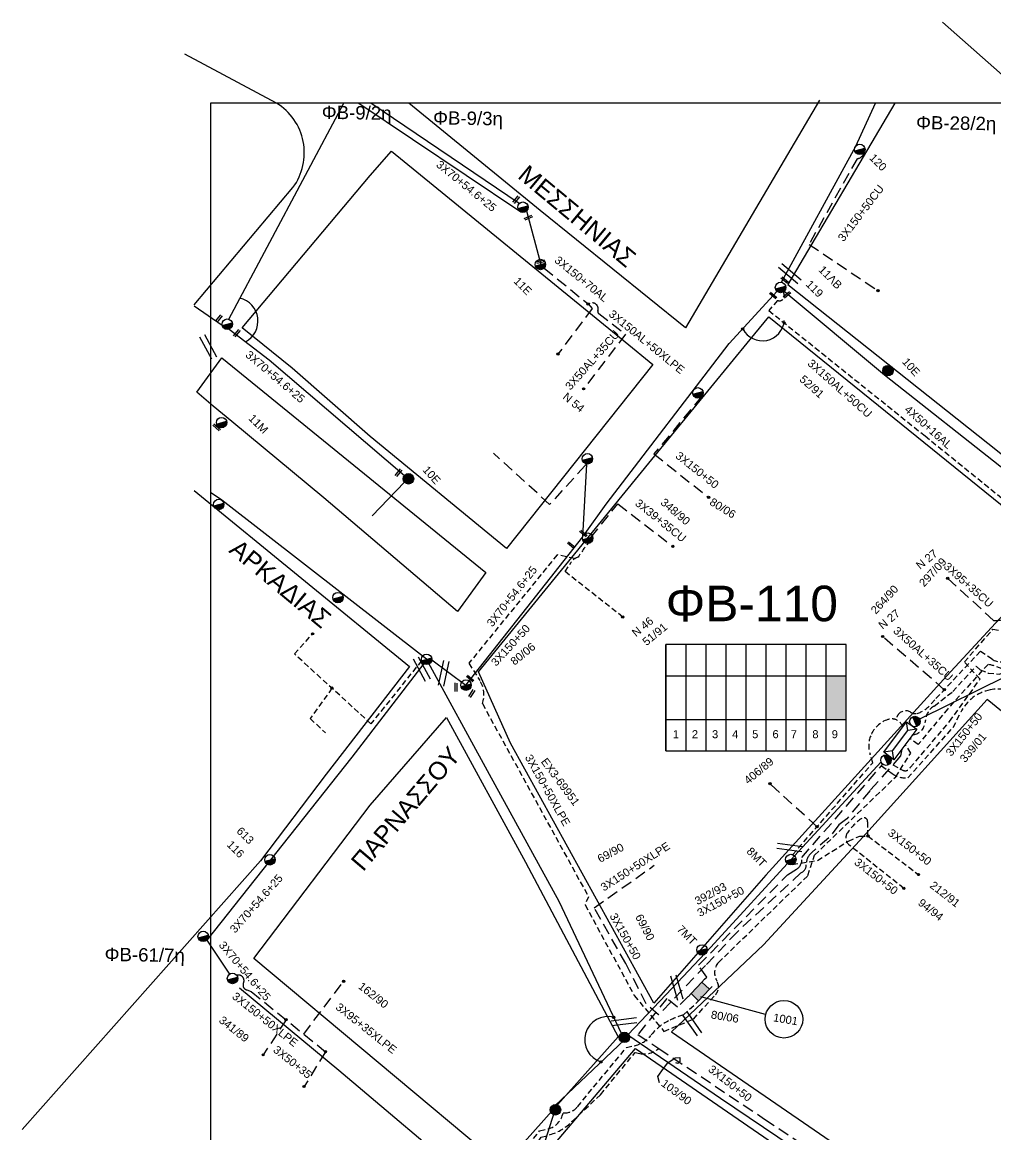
# Model space of a CAD drawing. Header units: millimetres. Extents: x 6950 to 9601, y 853 to 1951.
# Drawn here: x 6950.4 to 7169.3, y 1682 to 1932.2 of the extents above; entities that cross this region are included whole.
import ezdxf
from ezdxf.enums import TextEntityAlignment as Align

# ---------------------------------------------------------------- set-up
doc = ezdxf.new("R2010")
doc.units = ezdxf.units.MM
doc.linetypes.add('DASHED', pattern=[19.05, 12.7, -6.35])
for name, color, linetype in [('Link Box 4 Διευθύνσεων', 7, 'Continuous'), ('Άγνωστα', 7, 'Continuous'), ('Ασφαλειοκιβώτια Χ.Τ 9 αναχωρήσεων', 7, 'Continuous'), ('Γυμνά εναέρια ΧΤ και ΦΟΠ (3Φ)   4x50+16AL', 7, 'Continuous'), ('Επιγραφές - Σχήματα', 7, 'Continuous'), ('Καλώδια ΧΤ   3x150+50CU', 7, 'DASHED'), ('Καλώδια ΧΤ   3x150+70AL', 7, 'DASHED'), ('Καλώδια ΧΤ   3x150AL+50CU', 7, 'DASHED'), ('Καλώδια ΧΤ   3x150AL+50XLPE', 7, 'DASHED'), ('Καλώδια ΧΤ   3x95+35 CU', 7, 'DASHED'), ('Καλώδια ΧΤ   3x95+35 XLPE', 7, 'DASHED'), ('Μηχανική τομή', 7, 'Continuous'), ('Στύλος Ξύλινος', 7, 'Continuous'), ('Στύλος Ξύλινος @ 1', 7, 'Continuous'), ('Στύλος ΦΜ', 7, 'Continuous'), ('Στύλος ΦΜ @ 1', 7, 'Continuous'), ('Συνδέσεις', 7, 'Continuous'), ('Συνεστραμμένα ΧΤ   3x70+54.6+25 AL', 7, 'SYN_LINE'), ('Τομή', 7, 'Continuous'), ('Υποσταθμός εναέριος 2 στύλων', 7, 'Continuous'), ('Υποσταθμός πόλεως', 7, 'Continuous'), ('Υπόβαθρο ΔΕΗ', 7, 'Continuous')]:
    doc.layers.add(name, color=color, linetype=linetype)
doc.styles.add('arial', font='ARIAL.TTF')
doc.styles.get("Standard").update_dxf_attribs({"font": 'ARIAL.TTF'})
doc.linetypes.add('SYN_LINE', pattern='A,0.5,-0.0001,["/\\/\\/\\/",Standard,S=0.1,R=0,X=0,Y=-0.05],-0.25', length=0.7501)

# ---------------------------------------------------------------- blocks, each defined once
blk = doc.blocks.new('ΜΗΧΑΝΙΚΗ ΤΟΜΗ')
at = {"layer": 'Μηχανική τομή', "ltscale": 40}
for p, q in [((-1.89, 0.78), (1.89, 0.78)), ((1.89, 0), (-1.89, 0))]:
    blk.add_line(p, q, dxfattribs=at)
blk = doc.blocks.new('ΤΟΜΗ')
at = {"layer": 'Τομή', "ltscale": 40}
for p, q in [((-5.68, 0), (5.68, 0)), ((5.68, -2.33), (-5.68, -2.33))]:
    blk.add_line(p, q, dxfattribs=at)
blk = doc.blocks.new('ΥΠΑΡΧΩΝ ΞΥΛΙΝΟΣ ΣΤΥΛΟΣ')
at = {"layer": 'Στύλος Ξύλινος'}
h = blk.add_hatch(color=7, dxfattribs=at)
h.paths.add_polyline_path([(-2.62, 0, 0.270008), (-1.29, -2.28), (1.3, 2.27, 0.576266)])
h.paths.add_polyline_path([(-1.29, -2.28, 0.574793), (2.62, 0, 0.268822), (1.3, 2.27)])
at = {"layer": 'Στύλος Ξύλινος', "color": 7}
blk.add_line((-1.29, -2.28), (1.3, 2.27), dxfattribs=at)
blk.add_circle((0, 0), 2.62, dxfattribs=at)
at = {"layer": 'Στύλος Ξύλινος', "flags": 4}
for tag, p in [('ΑΡΙΘΜΟΣ', (-4.91, 8.6)), ('ΤΥΠΟΣ', (-4.85, 3.39))]:
    blk.add_attdef(tag, p, '', height=4, dxfattribs=at)
blk = doc.blocks.new('ΥΠΑΡΧΩΝ ΤΣΙΜΕΝΤΕΝΙΟΣ ΣΤΥΛΟΣ')
at = {"layer": 'Στύλος ΦΜ'}
blk.add_hatch(color=7, dxfattribs=at).paths.add_polyline_path([(-1.29, -2.28, 0.574793), (2.62, 0, 0.268822), (1.3, 2.27)])
at = {"layer": 'Στύλος ΦΜ', "color": 7}
blk.add_line((-1.29, -2.28), (1.3, 2.27), dxfattribs=at)
blk.add_circle((0, 0), 2.62, dxfattribs=at)
at = {"layer": 'Στύλος ΦΜ', "flags": 4}
for tag, p in [('ΑΡΙΘΜΟΣ', (-4.68, 8.05)), ('ΤΥΠΟΣ', (-4.91, 3.03))]:
    blk.add_attdef(tag, p, '', height=4, dxfattribs=at)
blk = doc.blocks.new('ΥΠΟΣΤΑΘΜΟΣ ΕΝΑΕΡΙΟΣ ΕΠΙ 2 ΣΤΥΛΩΝ')
at = {"layer": 'Υποσταθμός εναέριος 2 στύλων', "linetype": 'Continuous'}
for points in [[(-11.97, -2.11, 0.574793), (-8.45, -0.07, 0.268822), (-9.64, 1.98)], [(9.68, -2.15, 0.574793), (13.19, -0.1, 0.268822), (12.01, 1.95)]]:
    blk.add_hatch(color=256, dxfattribs=at).paths.add_polyline_path(points)
for p, q in [((-11.97, -2.11), (-9.64, 1.98)), ((9.68, -2.15), (12.01, 1.95))]:
    blk.add_line(p, q, dxfattribs=at)
for centre in [(-10.81, -0.07), (10.84, -0.1)]:
    blk.add_circle(centre, 2.36, dxfattribs=at)
at = {"layer": 'Υποσταθμός πόλεως', "linetype": 'Continuous', "ltscale": 40}
blk.add_lwpolyline([(-8.57, 2.82), (8.57, 2.82), (8.57, -2.82), (-8.57, -2.82)], close=True, dxfattribs=at)
for points in [[(-5.75, 0), (-8.57, 2.82)], [(-8.57, -2.82), (-5.75, 0)], [(-5.75, 0), (5.75, 0)], [(5.75, 0), (8.57, 2.82)], [(8.57, -2.82), (5.75, 0)]]:
    blk.add_lwpolyline(points, dxfattribs=at)
at = {"layer": 'Υποσταθμός εναέριος 2 στύλων', "ltscale": 40, "flags": 1}
for tag, p in [('ΜΕΤΑΣΧΗΜΑΤΙΣΜΟΣ', (14.09, 2.51)), ('ΙΣΧΥΣ', (14.07, -0.28)), ('ΑΡΙΘΜΟΣ', (14.19, -3))]:
    blk.add_attdef(tag, p, '', height=1.8, dxfattribs=at)
blk = doc.blocks.new('LINK BOX 4 ΑΝΑΧΩΡΗΣΕΩΝ')
at = {"layer": 'Link Box 4 Διευθύνσεων', "ltscale": 40}
blk.add_hatch(color=256, dxfattribs=at).paths.add_polyline_path([(-3.54, 0), (-3.54, -4.67), (3.54, -4.67), (3.54, 0)])
for p, q in [((-3.54, 0), (-5.33, 0)), ((5.33, 0), (3.54, 0)), ((-3.54, -4.67), (-5.33, -4.67)), ((5.33, -4.67), (3.54, -4.67))]:
    blk.add_line(p, q, dxfattribs=at)
blk.add_lwpolyline([(-3.54, -4.67), (-3.54, 0), (3.54, 0), (3.54, -4.67)], close=True, dxfattribs=at)
blk = doc.blocks.new('ΑΣΦΑΛΕΙΟΚΙΒΩΤΙΟ ΥΠΟΣΤΑΘΜΟΥ 9 ΑΝΑΧΩΡΗΣΕΩΝ')
at = {"layer": 'Ασφαλειοκιβώτια Χ.Τ 9 αναχωρήσεων', "ltscale": 40}
for p, q in [((-23.8, 40.36), (24.02, 40.36)), ((-9.72, 40.36), (-9.72, -40.64)), ((9.94, 40.36), (9.94, -40.64)), ((-23.8, 31.36), (24.02, 31.36)), ((-23.8, 22.36), (24.02, 22.36)), ((-23.8, 13.36), (24.02, 13.36)), ((-23.8, 4.36), (24.02, 4.36)), ((-23.8, -4.64), (24.02, -4.64)), ((-23.8, -13.64), (24.02, -13.64)), ((-23.8, -22.64), (24.02, -22.64)), ((-23.8, -31.64), (24.02, -31.64))]:
    blk.add_line(p, q, dxfattribs=at)
at = {"layer": 'Ασφαλειοκιβώτια Χ.Τ 9 αναχωρήσεων'}
blk.add_lwpolyline([(-23.8, -40.64), (24.02, -40.64), (24.02, 40.36), (-23.8, 40.36)], close=True, dxfattribs=at)
for s, p in [('1', (-18.12, 37.3)), ('2', (-18.12, 28.73)), ('3', (-18.12, 19.66)), ('4', (-18.12, 10.64)), ('5', (-18.12, 1.63)), ('6', (-18.12, -7.51)), ('7', (-18.12, -15.75)), ('8', (-18.12, -25.44)), ('9', (-18.12, -34.13))]:
    blk.add_text(s, height=3.6, rotation=270, dxfattribs=at).set_placement(p)
at = {"layer": 'Ασφαλειοκιβώτια Χ.Τ 9 αναχωρήσεων', "ltscale": 40}
for tag, height, p in [('ΟΝΟΜΑ', 5, (-0.16, 44.31)), ('ΚΕΙΜΕΝΟ 1', 2, (17.06, 35.59)), ('ΚΕΙΜΕΝΟ 2', 2, (17.06, 26.88)), ('ΚΕΙΜΕΝΟ 3', 2, (17.06, 17.69)), ('ΚΕΙΜΕΝΟ 4', 2, (17.06, 8.71)), ('ΚΕΙΜΕΝΟ 5', 2, (17.06, -0.13)), ('ΚΕΙΜΕΝΟ 6', 2, (17.06, -9.05)), ('ΚΕΙΜΕΝΟ 7', 2, (17.06, -18.13)), ('ΚΕΙΜΕΝΟ 8', 2, (17.06, -26.85)), ('ΚΕΙΜΕΝΟ 9', 2, (17.06, -35.99)), ('ΣΧ', 2, (-0.1, -42.64))]:
    blk.add_attdef(tag, text='', height=height, dxfattribs=at).set_placement(p, align=Align.MIDDLE_CENTER)
blk = doc.blocks.new('_ΣΥΝΔΕΣΗ')
at = {"layer": 'Συνδέσεις', "linetype": 'SYN_LINE', "ltscale": 40}
blk.add_hatch(color=256, dxfattribs=at).paths.add_polyline_path([(0.5, -0.01, 1), (-0.5, -0.01, 1)])
at = {"layer": 'Συνδέσεις'}
blk.add_circle((0, -0.01), 0.5, dxfattribs=at)

msp = doc.modelspace()

# ---------------------------------------------------------------- hatches: boundary and pattern name
at = {"layer": 'Ασφαλειοκιβώτια Χ.Τ 9 αναχωρήσεων', "ltscale": 40}
for color in [2, 62, 85, 1, 6, 133, 27, 173]:
    msp.add_hatch(color=color, dxfattribs=at).paths.add_polyline_path([(7131.15, 1775.41), (7135.65, 1775.41), (7135.65, 1785.24), (7131.15, 1785.24)])

# ---------------------------------------------------------------- linework, layer by layer
at = {"layer": 'Άγνωστα', "color": 133}
msp.add_lwpolyline([(6996.85, 1865.44), (7022.72, 1914.05)], dxfattribs=at)
at = {"layer": 'Άγνωστα', "color": 62, "linetype": 'DASHED', "ltscale": 0.1}
msp.add_lwpolyline([(7121.52, 1871.57), (7121.69, 1870.91, -0.627662), (7120.21, 1869.66), (7118.26, 1867.4), (7153.39, 1839.18), (7171.2, 1824.78), (7187.31, 1811.96), (7189.51, 1809.92), (7188.45, 1808.78), (7189.32, 1806.91), (7188.41, 1805.78), (7187, 1805.19), (7175.75, 1793.47, 0.050162), (7173.75, 1790.92, -0.061638), (7172.38, 1789.24, -0.357467), (7168.5, 1788.95), (7165.84, 1790.75), (7155.61, 1779.87), (7154.62, 1778.72, -0.14287), (7151.63, 1776.8, -0.223255), (7150.21, 1777.02, 0.398607), (7147.39, 1776.54, 0.052929), (7147.03, 1775.93, 1.563791)], format="xyb", dxfattribs=at)
at = {"layer": 'Άγνωστα', "color": 62, "linetype": 'DASHED', "ltscale": 0.2}
for points in [[(7103.16, 1848.04), (7092.45, 1835.13), (7104.86, 1825.26)], [(7078.25, 1816.34), (7084.35, 1823.94), (7096.71, 1814.31)], [(7157.73, 1782.12), (7143.89, 1794.05)]]:
    msp.add_lwpolyline(points, dxfattribs=at)
at = {"layer": 'Άγνωστα', "color": 173, "linetype": 'DASHED', "ltscale": 0.2}
msp.add_lwpolyline([(7077, 1832.51), (7069, 1823.78), (7056.42, 1835.3)], dxfattribs=at)
at = {"layer": 'Άγνωστα', "color": 2}
for points in [[(7070.28, 1688.6), (7085.81, 1703.37), (7071.15, 1734.5), (7055.51, 1763.03), (7041.35, 1788.95), (6995.31, 1824.72), (6992.76, 1826.49)], [(7064.63, 1669.95), (7070.12, 1687.22)]]:
    msp.add_lwpolyline(points, dxfattribs=at)
at = {"layer": 'Άγνωστα', "color": 173, "linetype": 'DASHED', "ltscale": 0.1}
msp.add_lwpolyline([(7085.45, 1798.43), (7072.47, 1808.7), (7073.86, 1810.81, -0.188834), (7075.43, 1811.92, -0.029031), (7078.12, 1815.7, -1.06048)], format="xyb", dxfattribs=at)
at = {"layer": 'Άγνωστα', "color": 1}
msp.add_lwpolyline([(7195.25, 1811.75), (7176.33, 1790.56), (7171.54, 1785.05), (7152.17, 1775.48)], dxfattribs=at)
at = {"layer": 'Άγνωστα', "color": 173, "linetype": 'DASHED', "ltscale": 0.1}
for points in [[(7040.21, 1788.64), (7028.84, 1774.44), (7011.63, 1790.16), (7015.72, 1794.66)], [(7020.07, 1782.46), (7015.17, 1775.64), (7018.65, 1772.38)]]:
    msp.add_lwpolyline(points, dxfattribs=at)
at = {"layer": 'Άγνωστα', "color": 1, "linetype": 'DASHED', "ltscale": 0.2}
msp.add_lwpolyline([(7129.11, 1751.3), (7118.54, 1760.96)], dxfattribs=at)
at = {"layer": 'Άγνωστα', "color": 85, "linetype": 'DASHED', "ltscale": 0.1}
msp.add_lwpolyline([(7148.63, 1737.42), (7136.36, 1747.18, -0.392006), (7135.95, 1749.93, -0.092707), (7139.15, 1753.17, -0.626654), (7140.48, 1752.42, 0.031677), (7140.48, 1749.19, 1.459238)], format="xyb", dxfattribs=at)
msp.add_lwpolyline([(7123.56, 1742.79), (7129.23, 1743.73), (7136.16, 1748.08), (7138.7, 1749.19), (7140.6, 1749.19), (7151.95, 1740.52)], dxfattribs=at)
at = {"layer": 'Άγνωστα', "color": 27, "linetype": 'DASHED', "ltscale": 0.2}
for points in [[(7079.01, 1733.07), (7092.53, 1742.62)], [(7009.75, 1707.88), (7004.63, 1699.97)]]:
    msp.add_lwpolyline(points, dxfattribs=at)
msp.add_lwpolyline([(6998.56, 1718.01), (6999.14, 1717.96, -0.52106), (7000.18, 1716.14, 0.484276), (7000.94, 1714.6), (7001.93, 1714.23), (7018.63, 1700.67), (7013.79, 1692.85)], format="xyb", dxfattribs=at)
at = {"layer": 'Άγνωστα', "color": 30, "linetype": 'DASHED', "ltscale": 0.2}
msp.add_lwpolyline([(7100.18, 1713.11), (7097.73, 1710.75), (7095.34, 1712.66), (7088.8, 1704.56), (7093.54, 1701.45), (7117.33, 1685.54), (7144.86, 1667.24), (7168.9, 1650.47), (7192.13, 1633.84), (7209.43, 1621.76, -0.349874), (7210.79, 1621.27)], format="xyb", dxfattribs=at)
at = {"layer": 'Γυμνά εναέρια ΧΤ και ΦΟΠ (3Φ)   4x50+16AL', "color": 27, "ltscale": 40}
msp.add_lwpolyline([(7121.75, 1871.75), (7144.3, 1852.95), (7171.65, 1831.35), (7190.3, 1816.69), (7207.31, 1836.08), (7232.56, 1866.68), (7232.56, 1866.68)], dxfattribs=at)
at = {"layer": 'Επιγραφές - Σχήματα'}
msp.add_lwpolyline([(6992.76, 898.14), (9488.75, 898.14), (9488.75, 1914.05), (6992.76, 1914.05)], close=True, dxfattribs=at)
for points in [[(7102.94, 1713.13), (7117.44, 1709.12)], [(7093.68, 1693.71), (7093.34, 1695.16), (7094.57, 1696.95), (7095.57, 1698.17), (7097.25, 1699.29), (7098.25, 1699.4), (7098.25, 1698.4), (7097.8, 1698.06), (7097.36, 1698.17)]]:
    msp.add_lwpolyline(points, dxfattribs=at)
msp.add_circle((7121.68, 1708), 4.22, dxfattribs=at)
for centre, radius, start, end in [((6998.14, 1865.03), 5.29, 298.1833, 76.5746), ((7116.82, 1865.54), 4.96, 207.6212, 355.1523), ((7082.1, 1703.4), 5.22, 75.344, 252.8069)]:
    msp.add_arc(centre, radius, start, end, dxfattribs=at)
at = {"layer": 'Καλώδια ΧΤ   3x150+50CU', "color": 85, "ltscale": 0.2}
msp.add_lwpolyline([(7139.7, 1902.95), (7139.7, 1902.95, -0.307551), (7138.12, 1901.52), (7127.32, 1882.27), (7142.8, 1871.87)], format="xyb", dxfattribs=at)
at = {"layer": 'Καλώδια ΧΤ   3x150+50CU', "color": 27, "linetype": 'DASHED', "ltscale": 0.1}
msp.add_lwpolyline([(7146.15, 1765.25), (7148.32, 1764.05, 0.42368), (7150.07, 1764.59), (7158.93, 1774.95), (7165.76, 1784.49), (7162.23, 1788.35), (7168.67, 1795.72), (7170.94, 1795.37), (7184.48, 1809.73), (7188.31, 1812.05), (7193.83, 1818.21, 0.281422), (7194.16, 1820.03, 0.13007), (7193.26, 1821.29), (7204.34, 1834.42), (7205.98, 1835.82)], format="xyb", dxfattribs=at)
at = {"layer": 'Καλώδια ΧΤ   3x150+50CU', "color": 173, "linetype": 'DASHED', "ltscale": 0.1}
msp.add_lwpolyline([(7074.62, 1811.59), (7070.68, 1812.45), (7050.85, 1788.05), (7053.3, 1784.21, -0.231992), (7053.88, 1778.98), (7077.73, 1735.57), (7076.97, 1733.75), (7088.03, 1713.34), (7092.98, 1707.36), (7094.7, 1705.28), (7101.33, 1708.04), (7106.27, 1713.49, 0.332313), (7106.57, 1716.68, -0.328696), (7106.93, 1720.75), (7127.06, 1740.3), (7128.57, 1744.94), (7146.8, 1762.51), (7150.18, 1767.87), (7148.96, 1769.8)], format="xyb", dxfattribs=at)
at = {"layer": 'Καλώδια ΧΤ   3x150+50CU', "color": 133, "linetype": 'DASHED', "ltscale": 0.1}
msp.add_lwpolyline([(7269.97, 1753.25), (7230.56, 1784.52), (7230.56, 1785.21, 0.518883), (7224.91, 1789.19), (7215.35, 1797.02), (7215.35, 1797.65, 0.501961), (7210.82, 1801.03), (7198.65, 1810.78), (7197.95, 1810.53, -0.143328), (7195.11, 1810.38), (7186.19, 1797.83, -0.296148), (7181.41, 1795.94, -0.004296), (7180.36, 1796.16), (7171.76, 1786.99, -0.326196), (7170.71, 1786.79, 0.06591), (7167.55, 1787.81), (7158.5, 1777.85), (7151.85, 1769.78), (7149.98, 1771.14)], format="xyb", dxfattribs=at)
at = {"layer": 'Καλώδια ΧΤ   3x150+50CU', "color": 2, "linetype": 'DASHED', "ltscale": 0.1}
for points in [[(7150.49, 1771.86), (7151.02, 1772.01, 0.327729), (7153.51, 1775.21, -0.263376), (7155.48, 1778.45), (7159.61, 1781.71), (7164.88, 1787.42), (7165.78, 1786.59), (7167.59, 1785.86), (7170.03, 1785.61), (7170.48, 1785.76, -0.154537), (7171.77, 1785.79, 0.143676)], [(7061.7, 1676.82), (7066.76, 1682.88), (7068.63, 1683.35, 0.295789), (7072.02, 1686.96), (7072.33, 1686.95, 0.23629), (7075.25, 1688.34), (7086.27, 1701.64), (7088.02, 1702.03, 0.172715), (7091.75, 1704.38, -0.111087), (7095.76, 1707.66, -0.042099), (7099.06, 1708.97), (7101.88, 1711.51)]]:
    msp.add_lwpolyline(points, format="xyb", dxfattribs=at)
at = {"layer": 'Καλώδια ΧΤ   3x150+50CU', "color": 6, "linetype": 'DASHED', "ltscale": 0.1}
msp.add_lwpolyline([(7143.61, 1764.99), (7146.04, 1763.24, 0.1817), (7149.53, 1762.28), (7159.72, 1773.63), (7161.43, 1777.06, -0.232054), (7168.04, 1782.09, -0.182682), (7174.61, 1780.98, -0.015465), (7177.51, 1779.16, 0.372539), (7179.25, 1779.38, -0.241167), (7180.56, 1779.88), (7193.75, 1769.82), (7194.41, 1769.92, -0.491897), (7198.04, 1766.46), (7220.39, 1749.54), (7220.76, 1749.64, -0.57684), (7223.17, 1747.33), (7247.2, 1728.97), (7247.55, 1727.01)], format="xyb", dxfattribs=at)
at = {"layer": 'Καλώδια ΧΤ   3x150+50CU', "color": 1, "linetype": 'DASHED', "ltscale": 0.1}
msp.add_lwpolyline([(7123.64, 1745.02), (7141.64, 1765.66), (7141.03, 1767.59, -0.172629), (7141.18, 1771.77, -0.223578), (7145.05, 1775.41, -0.421374), (7148.38, 1773.73, 0.272913)], format="xyb", dxfattribs=at)
at = {"layer": 'Καλώδια ΧΤ   3x150+50CU', "color": 27, "linetype": 'DASHED', "ltscale": 0.2}
msp.add_lwpolyline([(7148.19, 1768.77), (7147.88, 1767.21), (7141.04, 1759.46), (7135.82, 1753.06), (7134.04, 1751.73), (7131.76, 1748.77), (7127.92, 1745.49, 0.225938), (7126.68, 1742.74, -0.310164), (7125.51, 1740.93), (7111.22, 1727.68), (7104.05, 1720.11), (7093.5, 1708.96), (7090.72, 1711.48), (7086.11, 1720.52), (7079.01, 1733.07)], format="xyb", dxfattribs=at)
at = {"layer": 'Καλώδια ΧΤ   3x150+50CU', "color": 85, "linetype": 'Continuous', "ltscale": 0.2}
msp.add_lwpolyline([(7143.52, 1765.88), (7124.06, 1744.75), (7105.26, 1724.19), (7095.2, 1713.55), (7086.55, 1704.53), (7107.41, 1690.28), (7143.09, 1666.23), (7185.92, 1635.86), (7210.06, 1620.61)], dxfattribs=at)
at = {"layer": 'Καλώδια ΧΤ   3x150+50CU', "color": 6, "linetype": 'DASHED', "ltscale": 0.2}
msp.add_lwpolyline([(7103.83, 1716.99), (7104.31, 1717.49), (7102.46, 1720.17), (7122.49, 1740.51), (7124.48, 1741.72, 0.310395), (7125.67, 1744.38), (7143.92, 1765.35)], format="xyb", dxfattribs=at)
at = {"layer": 'Καλώδια ΧΤ   3x150+50CU', "color": 30, "linetype": 'DASHED', "ltscale": 0.1}
msp.add_lwpolyline([(7027.11, 1637.52), (7026.6, 1635.66), (7029.69, 1633.19), (7041, 1647.4), (7051.94, 1661.16), (7052.43, 1661.12, 0.325034), (7054.32, 1662.28, 0.052448), (7055.2, 1665.28), (7067.13, 1681.45), (7069.11, 1682.05, 0.122818), (7074.02, 1684.99), (7080.45, 1691.04), (7088.2, 1700.51), (7089.3, 1700.3, 0.22961), (7093.54, 1701.45, -0.373186)], format="xyb", dxfattribs=at)
at = {"layer": 'Καλώδια ΧΤ   3x150+70AL', "color": 133, "ltscale": 0.2}
msp.add_lwpolyline([(7067.76, 1876.91), (7077.65, 1868.88)], dxfattribs=at)
at = {"layer": 'Καλώδια ΧΤ   3x150AL+50XLPE', "color": 133, "ltscale": 0.2}
msp.add_lwpolyline([(7077.65, 1868.88), (7078.15, 1869.05, -0.631613), (7079.83, 1867.3, 0.371863), (7080.04, 1866.73), (7086.09, 1862.07), (7076.63, 1849.77)], format="xyb", dxfattribs=at)
msp.add_lwpolyline([(7077.65, 1868.88), (7078.6, 1867.86), (7070.87, 1857.59)], dxfattribs=at)
at = {"layer": 'Καλώδια ΧΤ   3x95+35 CU', "color": 62, "ltscale": 0.2}
msp.add_lwpolyline([(7189.12, 1816.62), (7188.64, 1816.5, 0.321627), (7188.05, 1815.8, -0.049062), (7187.89, 1814.88), (7172.53, 1799.02, -0.236704), (7168.8, 1797.71), (7158.51, 1807.15)], format="xyb", dxfattribs=at)
at = {"layer": 'Καλώδια ΧΤ   3x95+35 XLPE', "color": 27, "ltscale": 0.2}
msp.add_lwpolyline([(7013.71, 1704.66), (7022.69, 1716.53)], dxfattribs=at)
at = {"layer": 'Συνεστραμμένα ΧΤ   3x70+54.6+25 AL', "color": 133, "linetype": 'SYN_LINE', "ltscale": 20}
for points in [[(7026.12, 1914.05), (7062.27, 1889.7)], [(6995.4, 1864), (6989.1, 1868.35)], [(6996.93, 1863.2), (7005.94, 1856.3), (7036.37, 1830.31)]]:
    msp.add_lwpolyline(points, dxfattribs=at)
at = {"layer": 'Συνεστραμμένα ΧΤ   3x70+54.6+25 AL', "color": 6, "linetype": 'SYN_LINE', "ltscale": 20}
msp.add_lwpolyline([(7062.17, 1891.46), (7028.81, 1914.05)], dxfattribs=at)
at = {"layer": 'Συνεστραμμένα ΧΤ   3x70+54.6+25 AL', "color": 85, "linetype": 'SYN_LINE', "ltscale": 20}
msp.add_lwpolyline([(7121.12, 1873.75), (7137.83, 1904.38), (7142.28, 1914.05)], dxfattribs=at)
at = {"layer": 'Συνεστραμμένα ΧΤ   3x70+54.6+25 AL', "color": 133, "linetype": 'SYN_LINE', "ltscale": 15}
msp.add_lwpolyline([(7063.83, 1889.79), (7067.01, 1877.76)], dxfattribs=at)
at = {"layer": 'Συνεστραμμένα ΧΤ   3x70+54.6+25 AL', "color": 62, "linetype": 'SYN_LINE', "ltscale": 20}
msp.add_lwpolyline([(7077.01, 1817.23), (7081.69, 1823.84), (7109.39, 1859.95), (7120.13, 1871.71)], dxfattribs=at)
at = {"layer": 'Συνεστραμμένα ΧΤ   3x70+54.6+25 AL', "color": 173, "linetype": 'SYN_LINE', "ltscale": 20}
msp.add_lwpolyline([(7042.52, 1788.82), (7050.2, 1783.14), (7076.45, 1816.5), (7077.33, 1832.87), (7077, 1832.51)], dxfattribs=at)
at = {"layer": 'Συνεστραμμένα ΧΤ   3x70+54.6+25 AL', "color": 133, "linetype": 'SYN_LINE', "ltscale": 10}
msp.add_lwpolyline([(7036.39, 1828.76), (7029.09, 1821.24)], dxfattribs=at)
at = {"layer": 'Συνεστραμμένα ΧΤ   3x70+54.6+25 AL', "color": 27, "linetype": 'SYN_LINE', "ltscale": 20}
msp.add_lwpolyline([(7040.69, 1787.98), (7024.53, 1766.96), (6991.96, 1725.8)], dxfattribs=at)
at = {"layer": 'Συνεστραμμένα ΧΤ   3x70+54.6+25 AL', "color": 27, "linetype": 'SYN_LINE', "ltscale": 10}
msp.add_lwpolyline([(6991.96, 1725.8), (6997.07, 1718.16)], dxfattribs=at)
at = {"layer": 'Υπόβαθρο ΔΕΗ'}
for points in [[(7146.61, 1914.05), (7122.58, 1873.26), (7167.51, 1837.58), (7190.52, 1819.28), (7229.26, 1868.22), (7229.26, 1868.22), (7205.13, 1889.86), (7193.9, 1899.9), (7157.31, 1932.22)], [(7007.59, 1914.05), (6986.97, 1925.02)], [(7129.65, 1914.69), (7114.51, 1889), (7099.51, 1863.52), (7066.87, 1889.88), (7037.34, 1914.05)], [(7033.48, 1903.21), (7086.01, 1860.32), (7092.19, 1855.27), (7059.31, 1813.89), (7028.68, 1839.04), (7011.11, 1854.46), (6999.86, 1863.52), (7028.68, 1897.77), (7033.48, 1903.21)], [(7118.31, 1866), (7148.03, 1841.92), (7173.89, 1820.97), (7183.91, 1812.94), (7158.33, 1785.27), (7117.64, 1740.38), (7092.41, 1711.62), (7060.19, 1770.11), (7052.98, 1786.12), (7092.01, 1833.86), (7114.08, 1860.85), (7118.31, 1866)], [(6995.28, 1856.76), (7054.67, 1808.48), (7048.3, 1799.7), (7018.22, 1825.3), (6997.59, 1842.4), (6993.39, 1845.88), (6989.69, 1849.02), (6995.28, 1856.76)], [(6989.1, 1826.92), (7037.51, 1787.36), (7037.51, 1787.36), (7018.78, 1763.11), (7004.01, 1743.61), (6950.45, 1683.24)], [(7185.31, 1644.35), (7197.71, 1661.15), (7212.32, 1680.94), (7229.16, 1703.76), (7241.48, 1722.79), (7202.36, 1753.1), (7177.88, 1771.35), (7167.34, 1779.94), (7138.68, 1748.11), (7117.07, 1724.71), (7096.37, 1705.19), (7144.53, 1672.09), (7181.93, 1646.61), (7185.29, 1644.32)], [(7045.81, 1775.83), (7063.61, 1743.35), (7080.01, 1712.35), (7084.41, 1704.03), (7058.41, 1674.89), (7002.52, 1721.68), (7028.69, 1756.13), (7045.81, 1775.83)], [(6999.28, 1715.05), (7021.62, 1696.59), (7052.15, 1670.8), (7020.21, 1625.38), (6992.76, 1649.5)], [(7154.7, 1603.6), (7089.41, 1651.28), (7062.78, 1671.28), (7088.31, 1701.39), (7142.42, 1664.15), (7180.75, 1638.13), (7154.7, 1603.6)]]:
    msp.add_lwpolyline(points, dxfattribs=at)
msp.add_lwpolyline([(6989.1, 1868.66), (7011.31, 1895.07, 0.438158), (7007.59, 1914.05)], format="xyb", dxfattribs=at)

# ---------------------------------------------------------------- block references
at = {"layer": 'Link Box 4 Διευθύνσεων', "xscale": 0.4999999999999999, "yscale": 0.4999999999999999, "zscale": 0.4999999999999999, "rotation": 46.74073023632175}
msp.add_blockref('LINK BOX 4 ΑΝΑΧΩΡΗΣΕΩΝ', (7102.01, 1715.05), dxfattribs=at)
at = {"layer": 'Ασφαλειοκιβώτια Χ.Τ 9 αναχωρήσεων', "xscale": 0.5, "yscale": 0.5, "zscale": 0.5, "rotation": 90}
msp.add_blockref('ΑΣΦΑΛΕΙΟΚΙΒΩΤΙΟ ΥΠΟΣΤΑΘΜΟΥ 9 ΑΝΑΧΩΡΗΣΕΩΝ', (7115.34, 1780.27), dxfattribs=at)
at = {"layer": 'Μηχανική τομή'}
for p, xscale, yscale, zscale, rotation in [((7061.62, 1892.21), 0.4999999999999999, 0.4999999999999999, 0.4999999999999999, 50.53033327265273), ((7064.14, 1888.45), 0.4999999999999998, 0.4999999999999998, 0.4999999999999998, 202.0830483568404), ((7066.93, 1878.54), 0.4999999999999998, 0.4999999999999998, 0.4999999999999998, 193.2036779440743), ((7121.97, 1874.35), 0.4999999999999999, 0.4999999999999999, 0.4999999999999999, 140.34616091017), ((7119.37, 1870.95), 0.4999999999999999, 0.4999999999999999, 0.4999999999999999, 140.34616091017), ((7122.5, 1870.77), 0.5, 0.5, 0.5, 41.35040591126501), ((6994.81, 1865.45), 0.4999999999999999, 0.4999999999999999, 0.4999999999999999, 50.53033327265273), ((6998.81, 1862.17), 0.4999999999999999, 0.4999999999999999, 0.4999999999999999, 50.53033327265273), ((6994.26, 1841.27), 0.4999999999999999, 0.4999999999999999, 0.4999999999999999, 140.34616091017), ((7035.18, 1830.79), 0.4999999999999999, 0.4999999999999999, 0.4999999999999999, 50.53033327265273), ((7076.71, 1817.37), 0.4999999999999999, 0.4999999999999999, 0.4999999999999999, 140.34616091017), ((7073.99, 1814.76), 0.4999999999999999, 0.4999999999999999, 0.4999999999999999, 140.34616091017), ((7051.27, 1784.8), 0.4999999999999999, 0.4999999999999999, 0.4999999999999999, 140.34616091017), ((7047.76, 1782.68), 0.4999999999999998, 0.4999999999999998, 0.4999999999999998, 269.0408432625757), ((7051.66, 1781.16), 0.4999999999999998, 0.4999999999999998, 0.4999999999999998, 57.22093017779937)]:
    msp.add_blockref('ΜΗΧΑΝΙΚΗ ΤΟΜΗ', p, dxfattribs=dict(at, xscale=xscale, yscale=yscale, zscale=zscale, rotation=rotation))
at = {"layer": 'Στύλος Ξύλινος @ 1', "ltscale": 40}
ref = msp.add_blockref('ΥΠΑΡΧΩΝ ΞΥΛΙΝΟΣ ΣΤΥΛΟΣ', (7145.05, 1853.86), dxfattribs=dict(at, xscale=0.4499999999998181, yscale=0.4499999999998181, zscale=0.4499999999998181, rotation=311.9523410370047))
ref.add_attrib('ΤΥΠΟΣ', '10E', (7148.12, 1855.77), dxfattribs={"layer": 'Στύλος Ξύλινος', "height": 1.8, "rotation": 311.9523, "flags": 4})
ref = msp.add_blockref('ΥΠΑΡΧΩΝ ΞΥΛΙΝΟΣ ΣΤΥΛΟΣ', (7037.27, 1829.55), dxfattribs=dict(at, xscale=0.4499999999998181, yscale=0.4499999999998181, zscale=0.4499999999998181, rotation=311.9523410370047))
ref.add_attrib('ΤΥΠΟΣ', '10E', (7040.33, 1831.46), dxfattribs={"layer": 'Στύλος Ξύλινος', "height": 1.8, "rotation": 311.9523, "flags": 4})
at = {"layer": 'Στύλος Ξύλινος @ 1', "ltscale": 40, "xscale": 0.4499999999998181, "yscale": 0.4499999999998181, "zscale": 0.4499999999998181}
for p in [(7085.81, 1703.92), (7070.31, 1687.64)]:
    msp.add_blockref('ΥΠΑΡΧΩΝ ΞΥΛΙΝΟΣ ΣΤΥΛΟΣ', p, dxfattribs=at)
at = {"layer": 'Στύλος ΦΜ @ 1', "ltscale": 40}
ref = msp.add_blockref('ΥΠΑΡΧΩΝ ΤΣΙΜΕΝΤΕΝΙΟΣ ΣΤΥΛΟΣ', (7138.73, 1903.62), dxfattribs=dict(at, xscale=0.449999999999818, yscale=0.449999999999818, zscale=0.449999999999818, rotation=314.8423271884067))
ref.add_attrib('ΤΥΠΟΣ', '120', (7140.73, 1901.57), dxfattribs={"layer": 'Στύλος ΦΜ', "height": 1.8, "rotation": 314.8423, "flags": 4})
at = {"layer": 'Στύλος ΦΜ @ 1', "ltscale": 40, "xscale": 0.449999999999818, "yscale": 0.449999999999818, "zscale": 0.449999999999818, "rotation": 314.8423271884067}
for p in [(7063, 1890.62), (6996.53, 1864.31), (7102.33, 1848.87), (7077.49, 1834.04), (6994.62, 1823.77), (7077.56, 1816.19), (7021.42, 1802.83), (7041.35, 1788.95), (7050.2, 1783.14), (6991.13, 1726.64), (6997.72, 1717.18)]:
    msp.add_blockref('ΥΠΑΡΧΩΝ ΤΣΙΜΕΝΤΕΝΙΟΣ ΣΤΥΛΟΣ', p, dxfattribs=at)
at = {"layer": 'Στύλος ΦΜ @ 1', "ltscale": 40}
ref = msp.add_blockref('ΥΠΑΡΧΩΝ ΤΣΙΜΕΝΤΕΝΙΟΣ ΣΤΥΛΟΣ', (7066.93, 1877.74), dxfattribs=dict(at, xscale=0.449999999999818, yscale=0.449999999999818, zscale=0.449999999999818, rotation=314.8423271884067))
ref.add_attrib('ΤΥΠΟΣ', '11E', (7060.76, 1873.84), dxfattribs={"layer": 'Στύλος ΦΜ', "height": 1.8, "rotation": 314.8423, "flags": 4})
ref = msp.add_blockref('ΥΠΑΡΧΩΝ ΤΣΙΜΕΝΤΕΝΙΟΣ ΣΤΥΛΟΣ', (7120.92, 1872.58), dxfattribs=dict(at, xscale=0.449999999999818, yscale=0.449999999999818, zscale=0.449999999999818, rotation=314.8423271884067))
ref.add_attrib('ΤΥΠΟΣ', '119', (7126.45, 1873.15), dxfattribs={"layer": 'Στύλος ΦΜ', "height": 1.8, "rotation": 314.8423, "flags": 4})
ref.add_attrib('ΑΡΙΘΜΟΣ', '11ΛΒ', (7129.3, 1876.4), dxfattribs={"layer": 'Στύλος ΦΜ', "height": 1.8, "rotation": 314.8423, "flags": 4})
ref = msp.add_blockref('ΥΠΑΡΧΩΝ ΤΣΙΜΕΝΤΕΝΙΟΣ ΣΤΥΛΟΣ', (6995.26, 1842.18), dxfattribs=dict(at, xscale=0.449999999999818, yscale=0.449999999999818, zscale=0.449999999999818, rotation=314.8423271884067))
ref.add_attrib('ΤΥΠΟΣ', '11M', (7001.16, 1842.99), dxfattribs={"layer": 'Στύλος ΦΜ', "height": 1.8, "rotation": 314.8423, "flags": 4})
ref = msp.add_blockref('ΥΠΑΡΧΩΝ ΤΣΙΜΕΝΤΕΝΙΟΣ ΣΤΥΛΟΣ', (7006.13, 1743.86), dxfattribs=dict(at, xscale=0.449999999999818, yscale=0.449999999999818, zscale=0.449999999999818, rotation=314.8423271884067))
ref.add_attrib('ΤΥΠΟΣ', '613', (6998.47, 1750.17), dxfattribs={"layer": 'Στύλος ΦΜ', "height": 1.8, "rotation": 314.8423, "flags": 4})
ref.add_attrib('ΑΡΙΘΜΟΣ', '116', (6996.3, 1747.11), dxfattribs={"layer": 'Στύλος ΦΜ', "height": 1.8, "rotation": 314.8423, "flags": 4})
ref = msp.add_blockref('ΥΠΑΡΧΩΝ ΤΣΙΜΕΝΤΕΝΙΟΣ ΣΤΥΛΟΣ', (7123.22, 1743.92), dxfattribs=dict(at, xscale=0.449999999999818, yscale=0.449999999999818, zscale=0.449999999999818, rotation=314.8423271884067))
ref.add_attrib('ΤΥΠΟΣ', '8MT', (7113.13, 1745.62), dxfattribs={"layer": 'Στύλος ΦΜ', "height": 1.8, "rotation": 314.8423, "flags": 4})
ref = msp.add_blockref('ΥΠΑΡΧΩΝ ΤΣΙΜΕΝΤΕΝΙΟΣ ΣΤΥΛΟΣ', (7103.26, 1723.59), dxfattribs=dict(at, xscale=0.449999999999818, yscale=0.449999999999818, zscale=0.449999999999818, rotation=314.8423271884067))
ref.add_attrib('ΤΥΠΟΣ', '7ΜΤ', (7097.47, 1728.09), dxfattribs={"layer": 'Στύλος ΦΜ', "height": 1.8, "rotation": 314.8423, "flags": 4})
at = {"layer": 'Συνδέσεις', "xscale": 0.5, "yscale": 0.5, "zscale": 0.25}
for p in [(7142.8, 1871.88), (7077.65, 1868.88), (7121.73, 1864.62), (7112.42, 1863.25), (7070.87, 1857.6), (7076.63, 1849.78), (7104.74, 1825.38), (7096.7, 1814.34), (7158.5, 1807.18), (7085.43, 1798.46), (7015.71, 1794.69), (7143.88, 1794.08), (7020.05, 1782.49), (7157.71, 1782.15), (7118.53, 1761), (7129.1, 1751.33), (7140.59, 1749.23), (7151.93, 1740.55), (7148.62, 1737.45), (7022.68, 1716.56), (7009.73, 1707.92), (7083.42, 1708.45), (7004.61, 1700.01), (7018.61, 1700.7), (7080.56, 1698.42), (7013.78, 1692.89)]:
    msp.add_blockref('_ΣΥΝΔΕΣΗ', p, dxfattribs=at)
at = {"layer": 'Τομή'}
for p, xscale, yscale, zscale, rotation in [((7123.36, 1876.12), 0.5, 0.5, 0.5, 320.2644438979332), ((6992.76, 1859.5), 0.5, 0.5, 0.5, 298.6938187246788), ((7040.78, 1787.02), 0.5, 0.5, 0.5, 298.6938187246788), ((7045.75, 1785.68), 0.5, 0.5, 0.5, 257.4444806394133), ((7123.04, 1747.21), 0.4999999999999998, 0.4999999999999998, 0.4999999999999998, 352.5104089987375), ((7098.18, 1715.3), 0.4999999999999997, 0.4999999999999997, 0.4999999999999997, 285.9937064567434), ((7101.53, 1707.3), 0.4999999999999997, 0.4999999999999997, 0.4999999999999997, 305.2612813586766), ((7085.82, 1706.86), 0.4999999999999998, 0.4999999999999998, 0.4999999999999998, 186.9459637977367)]:
    msp.add_blockref('ΤΟΜΗ', p, dxfattribs=dict(at, xscale=xscale, yscale=yscale, zscale=zscale, rotation=rotation))
at = {"layer": 'Υποσταθμός εναέριος 2 στύλων', "xscale": 0.5, "yscale": 0.5, "zscale": 0.5, "rotation": 53.28540024283928}
msp.add_blockref('ΥΠΟΣΤΑΘΜΟΣ ΕΝΑΕΡΙΟΣ ΕΠΙ 2 ΣΤΥΛΩΝ', (7147.83, 1770.64), dxfattribs=at)

# ---------------------------------------------------------------- texts
at = {"ltscale": 40, "width": 94.4586, "attachment_point": 1, "style": 'arial'}
for s, insert, char_height, rotation in [('ΦΒ-9/2η', (7017.8, 1913.49), 3, 359.1724), ('ΦΒ-9/3η', (7042.83, 1912.25), 3, 359.1724), ('ΦΒ-28/2η', (7151.41, 1911.17), 3, 359.1724), ('ΜΕΣΣΗΝΙΑΣ', (7064.14, 1900.42), 4, 320.2612), ('ΑΡΚΑΔΙΑΣ', (6999.25, 1816.25), 4, 320.2612), ('ΠAPNAΣΣOY', (7024.02, 1743.64), 4, 49.6051), ('ΦΒ-61/7η', (6968.99, 1724.12), 3, 359.1724)]:
    msp.add_mtext(s, dxfattribs=dict(at, insert=insert, char_height=char_height, rotation=rotation))
at = {"ltscale": 40, "insert": (7095.08, 1805.51), "char_height": 8, "width": 46.4484, "attachment_point": 1, "style": 'arial'}
msp.add_mtext('ΦB-110', dxfattribs=at)
at = {"layer": 'Άγνωστα', "ltscale": 40, "char_height": 1.8, "width": 34.5395, "attachment_point": 1, "style": 'arial'}
for s, insert, rotation in [('\\pt19.8;3X70+54.6+25', (7044.47, 1901.31), 320.7762), ('\\pt19.8;3X50AL+35CU', (7072.32, 1850.54), 48.4429), ('\\pt19.8;3X70+54.6+25', (7001.63, 1858.53), 319.6178), ('\\pt19.8;52/91', (7126.21, 1853.04), 318.3718), ('\\pt19.8;N 54', (7072.93, 1849.1), 320.7762), ('\\pt19.8;3X150+50', (7098.25, 1835.81), 321.324), ('\\pt19.8;3X39+35CU', (7089.17, 1825.16), 321.324), ('\\pt19.8;348/90', (7094.95, 1825.34), 319.4635), ('\\pt19.8;80/06', (7105.73, 1825.38), 328.349), ('\\pt19.8;N 27', (7151.15, 1810.45), 39.4016), ('\\pt19.8;297/09', (7151.86, 1806.33), 47.2914), ('\\pt19.8;3X70+54.6+25', (7054.7, 1797.21), 51.7336), ('\\pt19.8;264/90', (7141.01, 1800.18), 47.2914), ('\\pt19.8;N 27', (7142.7, 1796.99), 39.4016), ('\\pt19.8;3X150+50', (7055.65, 1788.47), 47.4911), ('\\pt19.8;N 46', (7087.27, 1795.29), 39.4016), ('\\pt19.8;51/91', (7089.64, 1793.29), 39.4016), ('\\pt19.8;3X50AL+35CU', (7147.28, 1796.48), 318.3718), ('\\pt19.8;80/06', (7059.98, 1788.89), 39.0582), ('\\pt19.8;3X150+50', (7157.88, 1768.09), 51.7757), ('\\pt19.8;339/01', (7161.03, 1766.74), 50.1468), ('\\pt19.8;3X150+50XLPE', (7064.95, 1767.79), 299.3065), ('\\pt19.8;EX3-69951', (7068.39, 1766.99), 306.6127), ('\\pt19.8;406/89', (7112.5, 1762.12), 39.9153), ('\\pt19.8;3X150+50', (7145.97, 1751), 322.0327), ('\\pt19.8;69/90', (7079.51, 1744.74), 28.1108), ('\\pt19.8;3X150+50XLPE', (7080.22, 1738.22), 32.9491), ('\\pt19.8;3X150+50', (7138.43, 1744.41), 322.0327), ('\\pt19.8;3X70+54.6+25', (6996.93, 1728.42), 48.6882), ('\\pt19.8;212/91', (7155.41, 1739.21), 322.0327), ('\\pt19.8;392/93', (7101.38, 1735.23), 28.1108), ('\\pt19.8;3Χ150+50', (7101.93, 1732.56), 28.1108), ('\\pt19.8;94/94', (7152.76, 1735.29), 322.0327), ('\\pt19.8;3X150+50', (7083.98, 1732.13), 299.3065), ('\\pt19.8;69/90', (7089.78, 1731.89), 297.5584), ('\\pt19.8;3X70+54.6+25', (6995.89, 1725.78), 309.9019), ('\\pt19.8;3X150+50XLPE', (6998.57, 1714.25), 321.5927), ('\\pt19.8;162/90', (7026.94, 1716.51), 321.5927), ('\\pt19.8;80/06', (7105.46, 1710), 350.4519), ('\\pt19.8;1001', (7119.45, 1709.34), 350.4519), ('\\pt19.8;341/89', (6995.61, 1708.89), 321.5927), ('\\pt19.8;3X50+35', (7007.8, 1702.23), 321.5927), ('\\pt19.8;3X150+50', (7105.59, 1697.86), 322.0327), ('\\pt19.8;103/90', (7094.98, 1694.64), 323.3204)]:
    msp.add_mtext(s, dxfattribs=dict(at, insert=insert, rotation=rotation))
at = {"layer": 'Γυμνά εναέρια ΧΤ και ΦΟΠ (3Φ)   4x50+16AL', "ltscale": 40, "insert": (7149.83, 1846.23), "char_height": 1.8, "width": 34.5395, "attachment_point": 1, "rotation": 318.3718, "style": 'arial'}
msp.add_mtext('\\pt19.8;4X50+16AL', dxfattribs=at)
at = {"layer": 'Καλώδια ΧΤ   3x150+50CU', "ltscale": 0.2, "insert": (7133.64, 1883.83), "char_height": 1.8, "width": 34.5395, "attachment_point": 1, "rotation": 52.5801, "style": 'arial'}
msp.add_mtext('\\pt19.8;3X150+50CU', dxfattribs=at)
at = {"layer": 'Καλώδια ΧΤ   3x150+70AL', "ltscale": 0.2, "insert": (7071.08, 1879.81), "char_height": 1.8, "width": 34.5395, "attachment_point": 1, "rotation": 320.7762, "style": 'arial'}
msp.add_mtext('\\pt19.8;3X150+70AL', dxfattribs=at)
at = {"layer": 'Καλώδια ΧΤ   3x150AL+50CU', "ltscale": 0.2, "insert": (7128.03, 1856.61), "char_height": 1.8, "width": 34.5395, "attachment_point": 1, "rotation": 318.3718, "style": 'arial'}
msp.add_mtext('\\pt19.8;3X150AL+50CU', dxfattribs=at)
at = {"layer": 'Καλώδια ΧΤ   3x150AL+50XLPE', "ltscale": 0.2, "insert": (7083.26, 1867.7), "char_height": 1.8, "width": 34.5395, "attachment_point": 1, "rotation": 320.7762, "style": 'arial'}
msp.add_mtext('\\pt19.8;3X150AL+50XLPE', dxfattribs=at)
at = {"layer": 'Καλώδια ΧΤ   3x95+35 CU', "ltscale": 0.2, "insert": (7158.64, 1810.94), "char_height": 1.8, "width": 34.5395, "attachment_point": 1, "rotation": 318.3718, "style": 'arial'}
msp.add_mtext('\\pt19.8;3X95+35CU', dxfattribs=at)
at = {"layer": 'Καλώδια ΧΤ   3x95+35 XLPE', "ltscale": 0.2, "insert": (7021.85, 1711.83), "char_height": 1.8, "width": 34.5395, "attachment_point": 1, "rotation": 321.5927, "style": 'arial'}
msp.add_mtext('\\pt19.8;3X95+35XLPE', dxfattribs=at)

doc.saveas('drawing.dxf')
